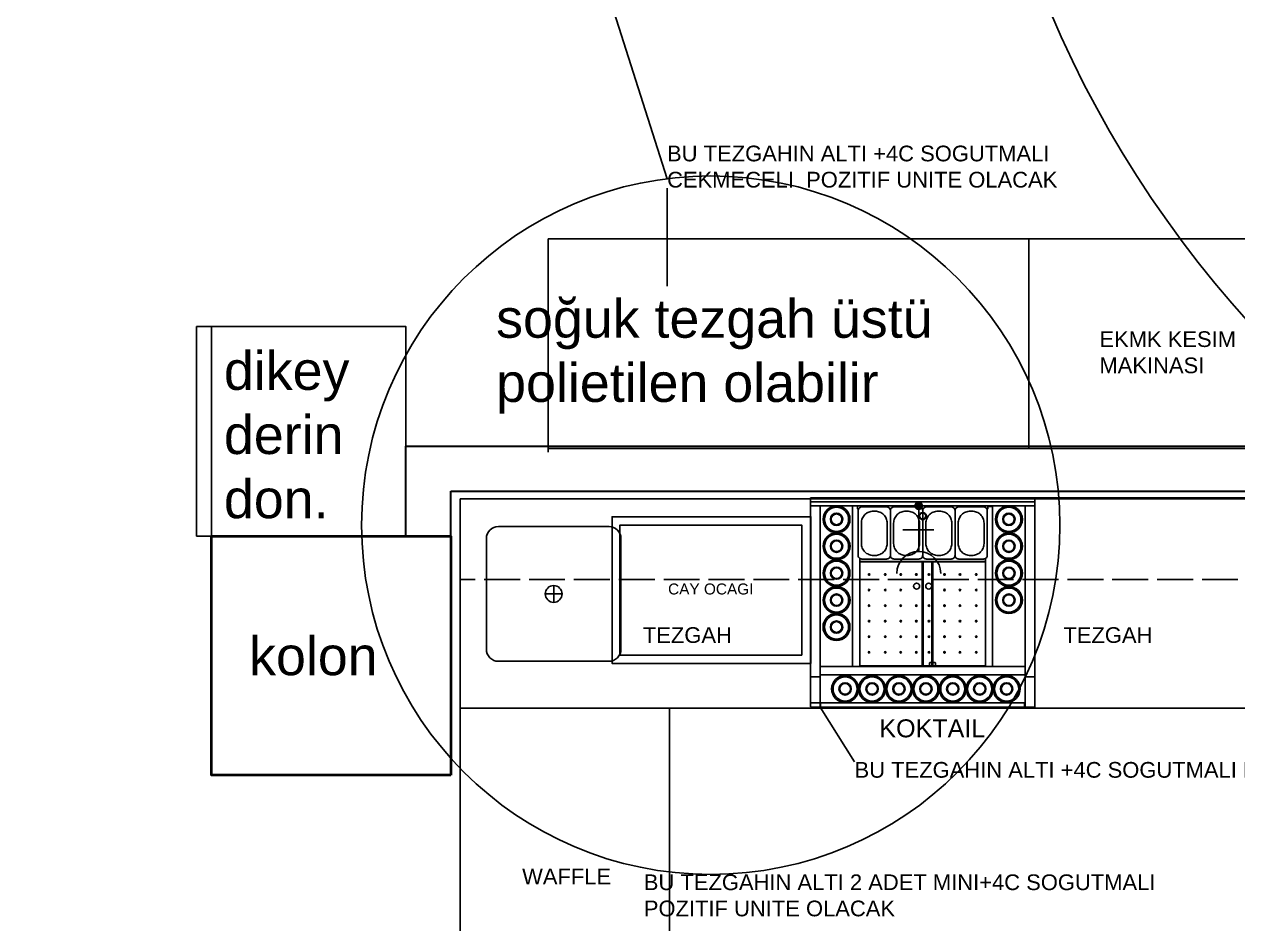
# Model space of a CAD drawing. Header units: millimetres. Extents: x 11848 to 21447, y 11375 to 20030.
# Drawn here: x 15377.9 to 15783.6, y 18218.8 to 18519.5 of the extents above; entities that cross this region are included whole.
import ezdxf

# ---------------------------------------------------------------- set-up
doc = ezdxf.new("R2010")
doc.units = ezdxf.units.MM
doc.linetypes.add('ACAD_ISO02W100', pattern=[15, 12, -3])
doc.layers.add('CZM DUVAR', color=32, linetype='Continuous', lineweight=30)
doc.layers.add('GZ KOLON', color=10, linetype='Continuous', lineweight=40)
for name, color, linetype in [('CZM YAZI', 40, 'Continuous'), ('endustriyel', 251, 'Continuous'), ('S2000-002 Çizgi', 1, 'Continuous'), ('SDB-E-PRIZ', 12, 'Continuous'), ('YAZI', 4, 'Continuous')]:
    doc.layers.add(name, color=color, linetype=linetype)
doc.styles.get("Standard").update_dxf_attribs({"font": 'arial.ttf'})

# ---------------------------------------------------------------- blocks, each defined once
blk = doc.blocks.new('KOKTAIL')
at = {"layer": 'endustriyel'}
h = blk.add_hatch(color=256, dxfattribs=at)
edge = h.paths.add_edge_path()
edge.add_arc((10674.84, 7996.06), 1.2, 0, 360)
edge = h.paths.add_edge_path(flags=17)
edge.add_arc((10674.84, 7996.06), 1.05, 0, 360)
for p, q in [((10637.34, 7933.68), (10637.34, 8002.18)), ((10712.34, 8002.18), (10637.34, 8002.18)), ((10637.34, 8000.78), (10712.34, 8000.78)), ((10712.34, 8002.18), (10712.34, 7942.28)), ((10637.34, 7933.68), (10637.34, 7999.48)), ((10640.42, 7999.48), (10637.34, 7999.48)), ((10637.44, 7999.48), (10637.48, 7999.48)), ((10640.54, 7999.48), (10640.42, 7999.48)), ((10640.54, 7999.48), (10640.54, 7942.28)), ((10640.54, 7999.48), (10709.14, 7999.48)), ((10651.4, 7945.75), (10651.4, 7999.48)), ((10653.04, 7999.48), (10653.04, 7999.36)), ((10653.04, 7999.36), (10653.04, 7998.69)), ((10653.24, 7997.86), (10653.24, 7982.98)), ((10662.75, 7999.14), (10654.53, 7999.14)), ((10658.33, 7997.7), (10658.95, 7997.7)), ((10664.04, 7997.88), (10664.04, 7982.96)), ((10673.55, 7999.14), (10665.33, 7999.14)), ((10669.13, 7997.7), (10669.75, 7997.7)), ((10674.84, 7997.88), (10674.84, 7982.96)), ((10684.35, 7999.14), (10676.13, 7999.14)), ((10679.93, 7997.7), (10680.55, 7997.7)), ((10685.64, 7997.88), (10685.64, 7982.96)), ((10695.15, 7999.14), (10686.93, 7999.14)), ((10690.73, 7997.7), (10691.35, 7997.7)), ((10696.44, 7982.98), (10696.44, 7997.86)), ((10696.64, 7999.48), (10696.64, 7999.36)), ((10696.64, 7999.36), (10696.64, 7998.69)), ((10698.16, 7999.31), (10696.64, 7999.31)), ((10698.16, 7999.48), (10698.16, 7945.75)), ((10709.14, 7999.48), (10709.14, 7942.28)), ((10709.14, 7999.48), (10709.26, 7999.48)), ((10712.22, 7999.48), (10709.26, 7999.48)), ((10712.34, 7999.48), (10712.22, 7999.48)), ((10654.32, 7986.88), (10654.32, 7993.74)), ((10662.95, 7993.74), (10662.95, 7986.88)), ((10665.12, 7986.88), (10665.12, 7993.74)), ((10673.75, 7993.74), (10673.75, 7986.88)), ((10675.92, 7986.88), (10675.92, 7993.74)), ((10684.55, 7993.74), (10684.55, 7986.88)), ((10686.72, 7986.88), (10686.72, 7993.74)), ((10695.35, 7993.74), (10695.35, 7986.88)), ((10653.77, 7980.93), (10653.87, 7980.93)), ((10653.77, 7980.93), (10653.77, 7980.93)), ((10653.77, 7980.93), (10653.87, 7980.93)), ((10653.87, 7980.93), (10653.87, 7981.89)), ((10653.87, 7980.93), (10653.94, 7980.93)), ((10653.87, 7945.75), (10653.87, 7980.93)), ((10653.94, 7980.93), (10695.74, 7980.93)), ((10653.94, 7980.81), (10653.94, 7980.93)), ((10653.94, 7980.81), (10695.74, 7980.81)), ((10654.53, 7981.71), (10662.75, 7981.71)), ((10658.95, 7982.92), (10658.33, 7982.92)), ((10665.33, 7981.71), (10673.55, 7981.71)), ((10669.75, 7982.92), (10669.13, 7982.92)), ((10674.62, 7946.05), (10674.62, 7980.81)), ((10675.02, 7946.05), (10675.02, 7980.81)), ((10676.13, 7981.71), (10684.35, 7981.71)), ((10677.87, 7980.51), (10677.87, 7980.81)), ((10677.87, 7980.01), (10677.87, 7980.51)), ((10678.27, 7980.81), (10678.27, 7980.51)), ((10678.27, 7980.51), (10678.27, 7980.01)), ((10680.55, 7982.92), (10679.93, 7982.92)), ((10686.93, 7981.71), (10695.15, 7981.71)), ((10691.35, 7982.92), (10690.73, 7982.92)), ((10695.74, 7980.81), (10695.74, 7980.93)), ((10695.91, 7980.93), (10695.74, 7980.93)), ((10695.81, 7981.89), (10695.81, 7980.93)), ((10695.81, 7980.93), (10695.81, 7980.93)), ((10695.81, 7980.93), (10695.91, 7980.93)), ((10695.81, 7980.93), (10695.91, 7980.93)), ((10695.81, 7980.93), (10695.81, 7945.75)), ((10695.89, 7980.93), (10695.89, 7980.93)), ((10695.91, 7980.93), (10695.91, 7980.93)), ((10677.87, 7980.01), (10677.87, 7946.52)), ((10678.27, 7980.01), (10678.27, 7946.52)), ((10637.32, 7945.86), (10637.34, 7945.86)), ((10637.32, 7945.86), (10637.32, 7945.85)), ((10709.14, 7945.75), (10640.54, 7945.75)), ((10653.87, 7946.05), (10674.62, 7946.05)), ((10675.02, 7946.05), (10677.07, 7946.05)), ((10676.87, 7945.97), (10676.87, 7945.75)), ((10678.07, 7945.97), (10676.87, 7945.97)), ((10677.17, 7947.07), (10677.07, 7946.97)), ((10677.07, 7946.97), (10677.07, 7945.97)), ((10677.77, 7947.07), (10677.17, 7947.07)), ((10677.87, 7946.97), (10677.77, 7947.07)), ((10677.87, 7946.52), (10678.27, 7946.52)), ((10677.87, 7946.02), (10677.87, 7946.52)), ((10677.87, 7945.97), (10677.87, 7946.02)), ((10679.27, 7945.97), (10678.07, 7945.97)), ((10678.37, 7947.07), (10678.27, 7946.97)), ((10678.27, 7946.52), (10678.27, 7946.02)), ((10678.27, 7946.02), (10678.27, 7945.97)), ((10678.97, 7947.07), (10678.37, 7947.07)), ((10679.07, 7946.97), (10678.97, 7947.07)), ((10679.07, 7945.97), (10679.07, 7946.97)), ((10679.07, 7946.05), (10695.81, 7946.05)), ((10679.27, 7945.75), (10679.27, 7945.97)), ((10637.48, 7942.28), (10637.36, 7942.28)), ((10637.36, 7942.28), (10637.36, 7932.3)), ((10640.42, 7942.28), (10637.48, 7942.28)), ((10640.42, 7942.28), (10640.54, 7942.28)), ((10709.14, 7942.98), (10640.54, 7942.98)), ((10640.54, 7942.28), (10640.54, 7932.18)), ((10709.14, 7942.28), (10709.14, 7932.18)), ((10709.26, 7942.28), (10709.14, 7942.28)), ((10712.22, 7942.28), (10709.26, 7942.28)), ((10712.22, 7942.28), (10712.34, 7942.28)), ((10712.34, 7942.28), (10712.34, 7932.18)), ((10708.9, 7933.68), (10637.34, 7933.68)), ((10712.34, 7932.18), (10637.34, 7932.18)), ((10640.7, 7933.68), (10640.7, 7932.18)), ((10640.7, 7933.68), (10640.7, 7933.53)), ((10708.9, 7933.68), (10708.9, 7933.53)), ((10708.9, 7933.53), (10708.9, 7932.18))]:
    blk.add_line(p, q, dxfattribs=at)
for points in [[(10653.04, 7998.69), (10653.05, 7998.6), (10653.08, 7998.5), (10653.12, 7998.42), (10653.18, 7998.34), (10653.26, 7998.28), (10653.3, 7998.26)], [(10654.53, 7999.14), (10654.3, 7999.12), (10654.09, 7999.06), (10653.88, 7998.97), (10653.7, 7998.84), (10653.54, 7998.68), (10653.41, 7998.5), (10653.32, 7998.3), (10653.26, 7998.08), (10653.24, 7997.86)], [(10654.32, 7993.74), (10654.34, 7994.13), (10654.4, 7994.51), (10654.5, 7994.89), (10654.63, 7995.26), (10654.8, 7995.61), (10655, 7995.94), (10655.23, 7996.25), (10655.5, 7996.54), (10655.79, 7996.8), (10656.1, 7997.03), (10656.44, 7997.23), (10656.79, 7997.4), (10657.16, 7997.53), (10657.55, 7997.62), (10657.93, 7997.68), (10658.33, 7997.7)], [(10658.95, 7997.7), (10659.34, 7997.68), (10659.73, 7997.62), (10660.11, 7997.53), (10660.48, 7997.4), (10660.84, 7997.23), (10661.17, 7997.03), (10661.49, 7996.8), (10661.78, 7996.54), (10662.04, 7996.25), (10662.28, 7995.94), (10662.48, 7995.61), (10662.65, 7995.26), (10662.78, 7994.89), (10662.87, 7994.51), (10662.93, 7994.13), (10662.95, 7993.74)], [(10664.04, 7997.88), (10664.02, 7998.08), (10663.96, 7998.3), (10663.87, 7998.5), (10663.74, 7998.68), (10663.58, 7998.84), (10663.39, 7998.97), (10663.19, 7999.06), (10662.97, 7999.12), (10662.75, 7999.14)], [(10665.33, 7999.14), (10665.1, 7999.12), (10664.89, 7999.06), (10664.68, 7998.97), (10664.5, 7998.84), (10664.34, 7998.68), (10664.21, 7998.5), (10664.12, 7998.3), (10664.06, 7998.08), (10664.04, 7997.88)], [(10665.12, 7993.74), (10665.14, 7994.13), (10665.2, 7994.51), (10665.3, 7994.89), (10665.43, 7995.26), (10665.6, 7995.61), (10665.8, 7995.94), (10666.03, 7996.25), (10666.3, 7996.54), (10666.59, 7996.8), (10666.9, 7997.03), (10667.24, 7997.23), (10667.59, 7997.4), (10667.96, 7997.53), (10668.35, 7997.62), (10668.73, 7997.68), (10669.13, 7997.7)], [(10669.75, 7997.7), (10670.14, 7997.68), (10670.53, 7997.62), (10670.91, 7997.53), (10671.28, 7997.4), (10671.64, 7997.23), (10671.97, 7997.03), (10672.29, 7996.8), (10672.58, 7996.54), (10672.84, 7996.25), (10673.08, 7995.94), (10673.28, 7995.61), (10673.45, 7995.26), (10673.58, 7994.89), (10673.67, 7994.51), (10673.73, 7994.13), (10673.75, 7993.74)], [(10674.84, 7997.88), (10674.82, 7998.08), (10674.76, 7998.3), (10674.67, 7998.5), (10674.54, 7998.68), (10674.38, 7998.84), (10674.19, 7998.97), (10673.99, 7999.06), (10673.77, 7999.12), (10673.55, 7999.14)], [(10676.13, 7999.14), (10675.9, 7999.12), (10675.69, 7999.06), (10675.48, 7998.97), (10675.3, 7998.84), (10675.14, 7998.68), (10675.01, 7998.5), (10674.92, 7998.3), (10674.86, 7998.08), (10674.84, 7997.88)], [(10675.92, 7993.74), (10675.94, 7994.13), (10676, 7994.51), (10676.1, 7994.89), (10676.23, 7995.26), (10676.4, 7995.61), (10676.6, 7995.94), (10676.83, 7996.25), (10677.1, 7996.54), (10677.39, 7996.8), (10677.7, 7997.03), (10678.04, 7997.23), (10678.39, 7997.4), (10678.76, 7997.53), (10679.15, 7997.62), (10679.53, 7997.68), (10679.93, 7997.7)], [(10680.55, 7997.7), (10680.94, 7997.68), (10681.33, 7997.62), (10681.71, 7997.53), (10682.08, 7997.4), (10682.44, 7997.23), (10682.77, 7997.03), (10683.09, 7996.8), (10683.38, 7996.54), (10683.64, 7996.25), (10683.88, 7995.94), (10684.08, 7995.61), (10684.25, 7995.26), (10684.38, 7994.89), (10684.47, 7994.51), (10684.53, 7994.13), (10684.55, 7993.74)], [(10685.64, 7997.88), (10685.62, 7998.08), (10685.56, 7998.3), (10685.47, 7998.5), (10685.34, 7998.68), (10685.18, 7998.84), (10684.99, 7998.97), (10684.79, 7999.06), (10684.57, 7999.12), (10684.35, 7999.14)], [(10686.93, 7999.14), (10686.7, 7999.12), (10686.49, 7999.06), (10686.28, 7998.97), (10686.1, 7998.84), (10685.94, 7998.68), (10685.81, 7998.5), (10685.72, 7998.3), (10685.66, 7998.08), (10685.64, 7997.88)], [(10686.72, 7993.74), (10686.74, 7994.13), (10686.8, 7994.51), (10686.9, 7994.89), (10687.03, 7995.26), (10687.2, 7995.61), (10687.4, 7995.94), (10687.63, 7996.25), (10687.9, 7996.54), (10688.19, 7996.8), (10688.5, 7997.03), (10688.84, 7997.23), (10689.19, 7997.4), (10689.56, 7997.53), (10689.95, 7997.62), (10690.33, 7997.68), (10690.73, 7997.7)], [(10691.35, 7997.7), (10691.74, 7997.68), (10692.13, 7997.62), (10692.51, 7997.53), (10692.88, 7997.4), (10693.24, 7997.23), (10693.57, 7997.03), (10693.89, 7996.8), (10694.18, 7996.54), (10694.44, 7996.25), (10694.68, 7995.94), (10694.88, 7995.61), (10695.05, 7995.26), (10695.18, 7994.89), (10695.27, 7994.51), (10695.33, 7994.13), (10695.35, 7993.74)], [(10696.44, 7997.86), (10696.42, 7998.08), (10696.36, 7998.3), (10696.27, 7998.5), (10696.14, 7998.68), (10695.98, 7998.84), (10695.79, 7998.97), (10695.59, 7999.06), (10695.37, 7999.12), (10695.15, 7999.14)], [(10696.37, 7998.26), (10696.42, 7998.28), (10696.49, 7998.34), (10696.55, 7998.42), (10696.6, 7998.5), (10696.63, 7998.6), (10696.64, 7998.69)], [(10658.33, 7982.92), (10657.93, 7982.94), (10657.55, 7983), (10657.16, 7983.09), (10656.79, 7983.22), (10656.44, 7983.39), (10656.1, 7983.59), (10655.79, 7983.82), (10655.5, 7984.08), (10655.23, 7984.37), (10655, 7984.68), (10654.8, 7985.02), (10654.63, 7985.37), (10654.5, 7985.73), (10654.4, 7986.11), (10654.34, 7986.5), (10654.32, 7986.88)], [(10662.95, 7986.88), (10662.93, 7986.5), (10662.87, 7986.11), (10662.78, 7985.73), (10662.65, 7985.37), (10662.48, 7985.02), (10662.28, 7984.68), (10662.04, 7984.37), (10661.78, 7984.08), (10661.49, 7983.82), (10661.17, 7983.59), (10660.84, 7983.39), (10660.48, 7983.22), (10660.11, 7983.09), (10659.73, 7983), (10659.34, 7982.94), (10658.95, 7982.92)], [(10669.13, 7982.92), (10668.73, 7982.94), (10668.35, 7983), (10667.96, 7983.09), (10667.59, 7983.22), (10667.24, 7983.39), (10666.9, 7983.59), (10666.59, 7983.82), (10666.3, 7984.08), (10666.03, 7984.37), (10665.8, 7984.68), (10665.6, 7985.02), (10665.43, 7985.37), (10665.3, 7985.73), (10665.2, 7986.11), (10665.14, 7986.5), (10665.12, 7986.88)], [(10673.75, 7986.88), (10673.73, 7986.5), (10673.67, 7986.11), (10673.58, 7985.73), (10673.45, 7985.37), (10673.28, 7985.02), (10673.08, 7984.68), (10672.84, 7984.37), (10672.58, 7984.08), (10672.29, 7983.82), (10671.97, 7983.59), (10671.64, 7983.39), (10671.28, 7983.22), (10670.91, 7983.09), (10670.53, 7983), (10670.14, 7982.94), (10669.75, 7982.92)], [(10679.93, 7982.92), (10679.53, 7982.94), (10679.15, 7983), (10678.76, 7983.09), (10678.39, 7983.22), (10678.04, 7983.39), (10677.7, 7983.59), (10677.39, 7983.82), (10677.1, 7984.08), (10676.83, 7984.37), (10676.6, 7984.68), (10676.4, 7985.02), (10676.23, 7985.37), (10676.1, 7985.73), (10676, 7986.11), (10675.94, 7986.5), (10675.92, 7986.88)], [(10684.55, 7986.88), (10684.53, 7986.5), (10684.47, 7986.11), (10684.38, 7985.73), (10684.25, 7985.37), (10684.08, 7985.02), (10683.88, 7984.68), (10683.64, 7984.37), (10683.38, 7984.08), (10683.09, 7983.82), (10682.77, 7983.59), (10682.44, 7983.39), (10682.08, 7983.22), (10681.71, 7983.09), (10681.33, 7983), (10680.94, 7982.94), (10680.55, 7982.92)], [(10690.73, 7982.92), (10690.33, 7982.94), (10689.95, 7983), (10689.56, 7983.09), (10689.19, 7983.22), (10688.84, 7983.39), (10688.5, 7983.59), (10688.19, 7983.82), (10687.9, 7984.08), (10687.63, 7984.37), (10687.4, 7984.68), (10687.2, 7985.02), (10687.03, 7985.37), (10686.9, 7985.73), (10686.8, 7986.11), (10686.74, 7986.5), (10686.72, 7986.88)], [(10695.35, 7986.88), (10695.33, 7986.5), (10695.27, 7986.11), (10695.18, 7985.73), (10695.05, 7985.37), (10694.88, 7985.02), (10694.68, 7984.68), (10694.44, 7984.37), (10694.18, 7984.08), (10693.89, 7983.82), (10693.57, 7983.59), (10693.24, 7983.39), (10692.88, 7983.22), (10692.51, 7983.09), (10692.13, 7983), (10691.74, 7982.94), (10691.35, 7982.92)], [(10653.24, 7982.96), (10653.26, 7982.76), (10653.31, 7982.55), (10653.41, 7982.35), (10653.54, 7982.16), (10653.7, 7982.01), (10653.88, 7981.88), (10654.09, 7981.79), (10654.3, 7981.73), (10654.53, 7981.71)], [(10662.75, 7981.71), (10662.97, 7981.73), (10663.19, 7981.79), (10663.39, 7981.88), (10663.58, 7982.01), (10663.74, 7982.16), (10663.87, 7982.35), (10663.96, 7982.55), (10664.02, 7982.76), (10664.04, 7982.96)], [(10664.04, 7982.96), (10664.06, 7982.76), (10664.12, 7982.55), (10664.21, 7982.35), (10664.34, 7982.16), (10664.5, 7982.01), (10664.68, 7981.88), (10664.89, 7981.79), (10665.1, 7981.73), (10665.33, 7981.71)], [(10673.55, 7981.71), (10673.77, 7981.73), (10673.99, 7981.79), (10674.19, 7981.88), (10674.38, 7982.01), (10674.54, 7982.16), (10674.67, 7982.35), (10674.76, 7982.55), (10674.82, 7982.76), (10674.84, 7982.96)], [(10674.84, 7982.96), (10674.86, 7982.76), (10674.92, 7982.55), (10675.01, 7982.35), (10675.14, 7982.16), (10675.3, 7982.01), (10675.48, 7981.88), (10675.69, 7981.79), (10675.9, 7981.73), (10676.13, 7981.71)], [(10684.35, 7981.71), (10684.57, 7981.73), (10684.79, 7981.79), (10684.99, 7981.88), (10685.18, 7982.01), (10685.34, 7982.16), (10685.47, 7982.35), (10685.56, 7982.55), (10685.62, 7982.76), (10685.64, 7982.96)], [(10685.64, 7982.96), (10685.66, 7982.76), (10685.72, 7982.55), (10685.81, 7982.35), (10685.94, 7982.16), (10686.1, 7982.01), (10686.28, 7981.88), (10686.49, 7981.79), (10686.7, 7981.73), (10686.93, 7981.71)], [(10695.15, 7981.71), (10695.37, 7981.73), (10695.59, 7981.79), (10695.79, 7981.88), (10695.98, 7982.01), (10696.14, 7982.16), (10696.27, 7982.35), (10696.36, 7982.55), (10696.42, 7982.76), (10696.44, 7982.96)]]:
    blk.add_lwpolyline(points, dxfattribs=at)
for centre, radius in [((10646.03, 7994.98), 4.5), ((10646.03, 7994.98), 4.04), ((10646.03, 7994.98), 2.06), ((10646.03, 7994.98), 1.8), ((10674.84, 7996.06), 1.2), ((10674.84, 7996.06), 1.05), ((10703.65, 7994.98), 4.5), ((10703.65, 7994.98), 4.04), ((10703.65, 7994.98), 2.06), ((10703.65, 7994.98), 1.8), ((10646.04, 7985.98), 4.5), ((10646.04, 7985.98), 4.04), ((10703.66, 7985.98), 4.5), ((10703.66, 7985.98), 4.04), ((10646.04, 7985.98), 2.06), ((10646.04, 7985.98), 1.8), ((10703.66, 7985.98), 2.06), ((10703.66, 7985.98), 1.8), ((10646.03, 7976.98), 4.5), ((10646.03, 7976.98), 4.04), ((10703.65, 7976.98), 4.5), ((10703.65, 7976.98), 4.04), ((10646.03, 7976.98), 2.06), ((10646.03, 7976.98), 1.8), ((10656.91, 7976.54), 0.25), ((10662.31, 7976.54), 0.25), ((10667.51, 7976.54), 0.25), ((10672.71, 7976.54), 0.25), ((10676.93, 7976.54), 0.25), ((10682.13, 7976.54), 0.25), ((10687.33, 7976.54), 0.25), ((10692.73, 7976.54), 0.25), ((10703.65, 7976.98), 2.06), ((10703.65, 7976.98), 1.8), ((10646.04, 7967.98), 4.5), ((10672.8, 7972.64), 1), ((10676.84, 7972.64), 1), ((10703.66, 7967.98), 4.5), ((10646.04, 7967.98), 4.04), ((10646.04, 7967.98), 2.06), ((10646.04, 7967.98), 1.8), ((10656.91, 7971.34), 0.25), ((10662.31, 7971.34), 0.25), ((10667.51, 7971.34), 0.25), ((10682.13, 7971.34), 0.25), ((10687.33, 7971.34), 0.25), ((10692.73, 7971.34), 0.25), ((10703.66, 7967.98), 4.04), ((10703.66, 7967.98), 2.06), ((10703.66, 7967.98), 1.8), ((10656.91, 7966.14), 0.25), ((10662.31, 7966.14), 0.25), ((10667.51, 7966.14), 0.25), ((10672.71, 7966.14), 0.25), ((10676.93, 7966.14), 0.25), ((10682.13, 7966.14), 0.25), ((10687.33, 7966.14), 0.25), ((10692.73, 7966.14), 0.25), ((10646.02, 7958.98), 4.5), ((10646.02, 7958.98), 4.04), ((10646.02, 7958.98), 2.06), ((10646.02, 7958.98), 1.8), ((10656.91, 7960.94), 0.25), ((10662.31, 7960.94), 0.25), ((10667.51, 7960.94), 0.25), ((10672.71, 7960.94), 0.25), ((10676.93, 7960.94), 0.25), ((10682.13, 7960.94), 0.25), ((10687.33, 7960.94), 0.25), ((10692.73, 7960.94), 0.25), ((10656.91, 7955.74), 0.25), ((10662.31, 7955.74), 0.25), ((10667.51, 7955.74), 0.25), ((10672.71, 7955.74), 0.25), ((10676.93, 7955.74), 0.25), ((10682.13, 7955.74), 0.25), ((10687.33, 7955.74), 0.25), ((10692.73, 7955.74), 0.25), ((10656.91, 7950.54), 0.25), ((10662.31, 7950.54), 0.25), ((10667.51, 7950.54), 0.25), ((10672.71, 7950.54), 0.25), ((10676.93, 7950.54), 0.25), ((10682.13, 7950.54), 0.25), ((10687.33, 7950.54), 0.25), ((10692.73, 7950.54), 0.25), ((10648.9, 7938.28), 4.5), ((10648.9, 7938.28), 4.04), ((10648.9, 7938.28), 2.06), ((10648.9, 7938.28), 1.8), ((10657.9, 7938.28), 4.5), ((10657.9, 7938.28), 4.04), ((10657.9, 7938.28), 2.06), ((10657.9, 7938.28), 1.8), ((10666.9, 7938.28), 4.5), ((10666.9, 7938.28), 4.04), ((10666.9, 7938.28), 2.06), ((10666.9, 7938.28), 1.8), ((10675.9, 7938.28), 4.5), ((10675.9, 7938.28), 4.04), ((10675.9, 7938.28), 2.06), ((10675.9, 7938.28), 1.8), ((10684.9, 7938.28), 4.5), ((10684.9, 7938.28), 4.04), ((10684.9, 7938.28), 2.06), ((10684.9, 7938.28), 1.8), ((10693.9, 7938.28), 4.5), ((10693.9, 7938.28), 4.04), ((10693.9, 7938.28), 2.06), ((10693.9, 7938.28), 1.8), ((10702.9, 7938.28), 4.5), ((10702.9, 7938.28), 4.04), ((10702.9, 7938.28), 2.06), ((10702.9, 7938.28), 1.8)]:
    blk.add_circle(centre, radius, dxfattribs=at)
at = {"layer": 'YAZI', "insert": (10660.35, 7928.11), "char_height": 6, "attachment_point": 1}
blk.add_mtext_dynamic_manual_height_columns('KOKTAIL', width=70.946, gutter_width=1, heights=[0], dxfattribs=at)
blk = doc.blocks.new('220V_Genel_Amaçlý_Priz')
for p, q in [((1251.6, 5947.5, -277.21), (1251.6, 5957.95, -277.21)), ((1258.79, 5952.86, -277.21), (1243.52, 5952.86, -277.21))]:
    blk.add_line(p, q)
at = {"const_width": 1.48, "elevation": -277.21}
blk.add_lwpolyline([(1244.26, 5952.86, 1), (1242.79, 5952.86, 1)], format="xyb", close=True, dxfattribs=at)
blk.add_arc((1266.13, 5952.86, -277.21), 7.35, 90, 270)

msp = doc.modelspace()

# ---------------------------------------------------------------- linework, layer by layer
msp.add_line((15592.815, 18467.897), (15377.901, 19143.337))
for centre, radius in [((16058.838, 18666.234), 366.622), ((15607.427, 18352.077), 116.738)]:
    msp.add_circle(centre, radius)
at = {"layer": 'CZM DUVAR'}
for p, q in [((15505.528, 18378.463), (16125.218, 18378.463)), ((15505.528, 18348.463), (15505.528, 18378.463)), ((15520.528, 18363.463), (16125.218, 18363.463)), ((15520.528, 18348.463), (15520.528, 18363.463))]:
    msp.add_line(p, q, dxfattribs=at)
at = {"layer": 'CZM YAZI'}
for p, q in [((15592.815, 18464.785), (15592.815, 18431.976)), ((15643.987, 18291.238), (15655.502, 18272.914))]:
    msp.add_line(p, q, dxfattribs=at)
at = {"layer": 'endustriyel'}
for p, q in [((15553.063, 18447.757), (15553.063, 18376.532)), ((15440.528, 18418.463), (15440.528, 18348.463)), ((15640.788, 18331.238), (15640.788, 18361.238)), ((15660.788, 18361.238), (16024.788, 18361.238)), ((15554.904, 18326.284), (15554.904, 18331.894)), ((15552.099, 18329.089), (15557.709, 18329.089)), ((15523.681, 18290.941), (15523.681, 18078.463)), ((15593.681, 18290.941), (15593.681, 18178.463))]:
    msp.add_line(p, q, dxfattribs=at)
at = {"layer": 'endustriyel', "linetype": 'ACAD_ISO02W100'}
msp.add_line((15993.681, 18333.938), (15523.681, 18333.938), dxfattribs=at)
at = {"layer": 'endustriyel'}
msp.add_lwpolyline([(15553.063, 18377.757), (15813.735, 18377.757), (15813.735, 18447.757), (15553.063, 18447.757)], dxfattribs=at)
for points in [[(15813.735, 18447.757), (15713.735, 18447.757), (15713.735, 18377.757), (15813.735, 18377.757)], [(15435.528, 18418.463), (15505.528, 18418.463), (15505.528, 18348.463), (15435.528, 18348.463)], [(15523.681, 18360.941), (15993.681, 18360.941), (15993.681, 18290.941), (15523.681, 18290.941)], [(15640.912, 18305.877), (15574.412, 18305.877), (15574.412, 18354.877), (15640.912, 18354.877)], [(15637.877, 18308.677), (15576.977, 18308.677), (15576.977, 18352.077), (15637.877, 18352.077)]]:
    msp.add_lwpolyline(points, close=True, dxfattribs=at)
msp.add_lwpolyline([(15532.404, 18310.589), (15532.404, 18347.589, -0.4142136), (15536.404, 18351.589), (15573.404, 18351.589, -0.4142136), (15577.404, 18347.589), (15577.404, 18310.589, -0.4142136), (15573.404, 18306.589), (15536.404, 18306.589, -0.4142136)], format="xyb", close=True, dxfattribs=at)
msp.add_circle((15554.904, 18329.089), 2.805, dxfattribs=at)
at = {"layer": 'GZ KOLON'}
msp.add_lwpolyline([(15520.528, 18268.463), (15440.528, 18268.463), (15440.528, 18348.463), (15520.528, 18348.463)], close=True, dxfattribs=at)

# ---------------------------------------------------------------- block references
at = {"layer": 'CZM YAZI'}
msp.add_blockref('KOKTAIL', (5003.449, 10359.058), dxfattribs=at)
at = {"layer": 'SDB-E-PRIZ', "rotation": 270.092751076998}
msp.add_blockref('220V_Genel_Amaçlý_Priz', (9722.075, 19592.462, 277.209), dxfattribs=at)

# ---------------------------------------------------------------- texts
at = {"layer": 'CZM YAZI', "attachment_point": 1}
for s, width, insert, char_height in [('BU TEZGAHIN ALTI +4C SOGUTMALI \\PCEKMECELI  POZITIF UNITE OLACAK', 251.88439, (15592.815, 18478.966), 5.2536), ('EKMK KESIM\\PMAKINASI', 70.94601, (15737.372, 18416.9), 5.2536), ('dikey\\Pderin\\Pdon.', 58.8372, (15444.655, 18410.192), 12.8694), ('CAY OCAGI', 70.94601, (15593.157, 18332.588), 3.6775), ('TEZGAH', 70.94601, (15584.729, 18317.977), 5.2536), ('TEZGAH', 70.94601, (15725.329, 18317.977), 5.2536), ('kolon', 58.8372, (15453.072, 18314.804), 12.8694), ('BU TEZGAHIN ALTI +4C SOGUTMALI POZITIF UNITE OLACAK', 251.88439, (15655.502, 18272.914), 5.2536), ('WAFFLE', 70.94601, (15544.359, 18237.263), 5.2536), ('BU TEZGAHIN ALTI 2 ADET MINI+4C SOGUTMALI \\PPOZITIF UNITE OLACAK', 251.88439, (15585.045, 18235.338), 5.2536), ('BU TEZGAHIN ALTI 2 ADET MINI+4C SOGUTMALI \\PPOZITIF UNITE OLACAK', 251.88439, (15585.045, 18235.338), 5.2536)]:
    msp.add_mtext_dynamic_manual_height_columns(s, width=width, gutter_width=1, heights=[0], dxfattribs=dict(at, insert=insert, char_height=char_height))
at = {"layer": 'S2000-002 Çizgi', "insert": (15535.666, 18427.609), "char_height": 12.86942, "attachment_point": 1}
msp.add_mtext_dynamic_manual_height_columns('soğuk tezgah üstü \\Ppolietilen olabilir', width=165.75545, gutter_width=1, heights=[0], dxfattribs=at)

doc.saveas('drawing.dxf')
